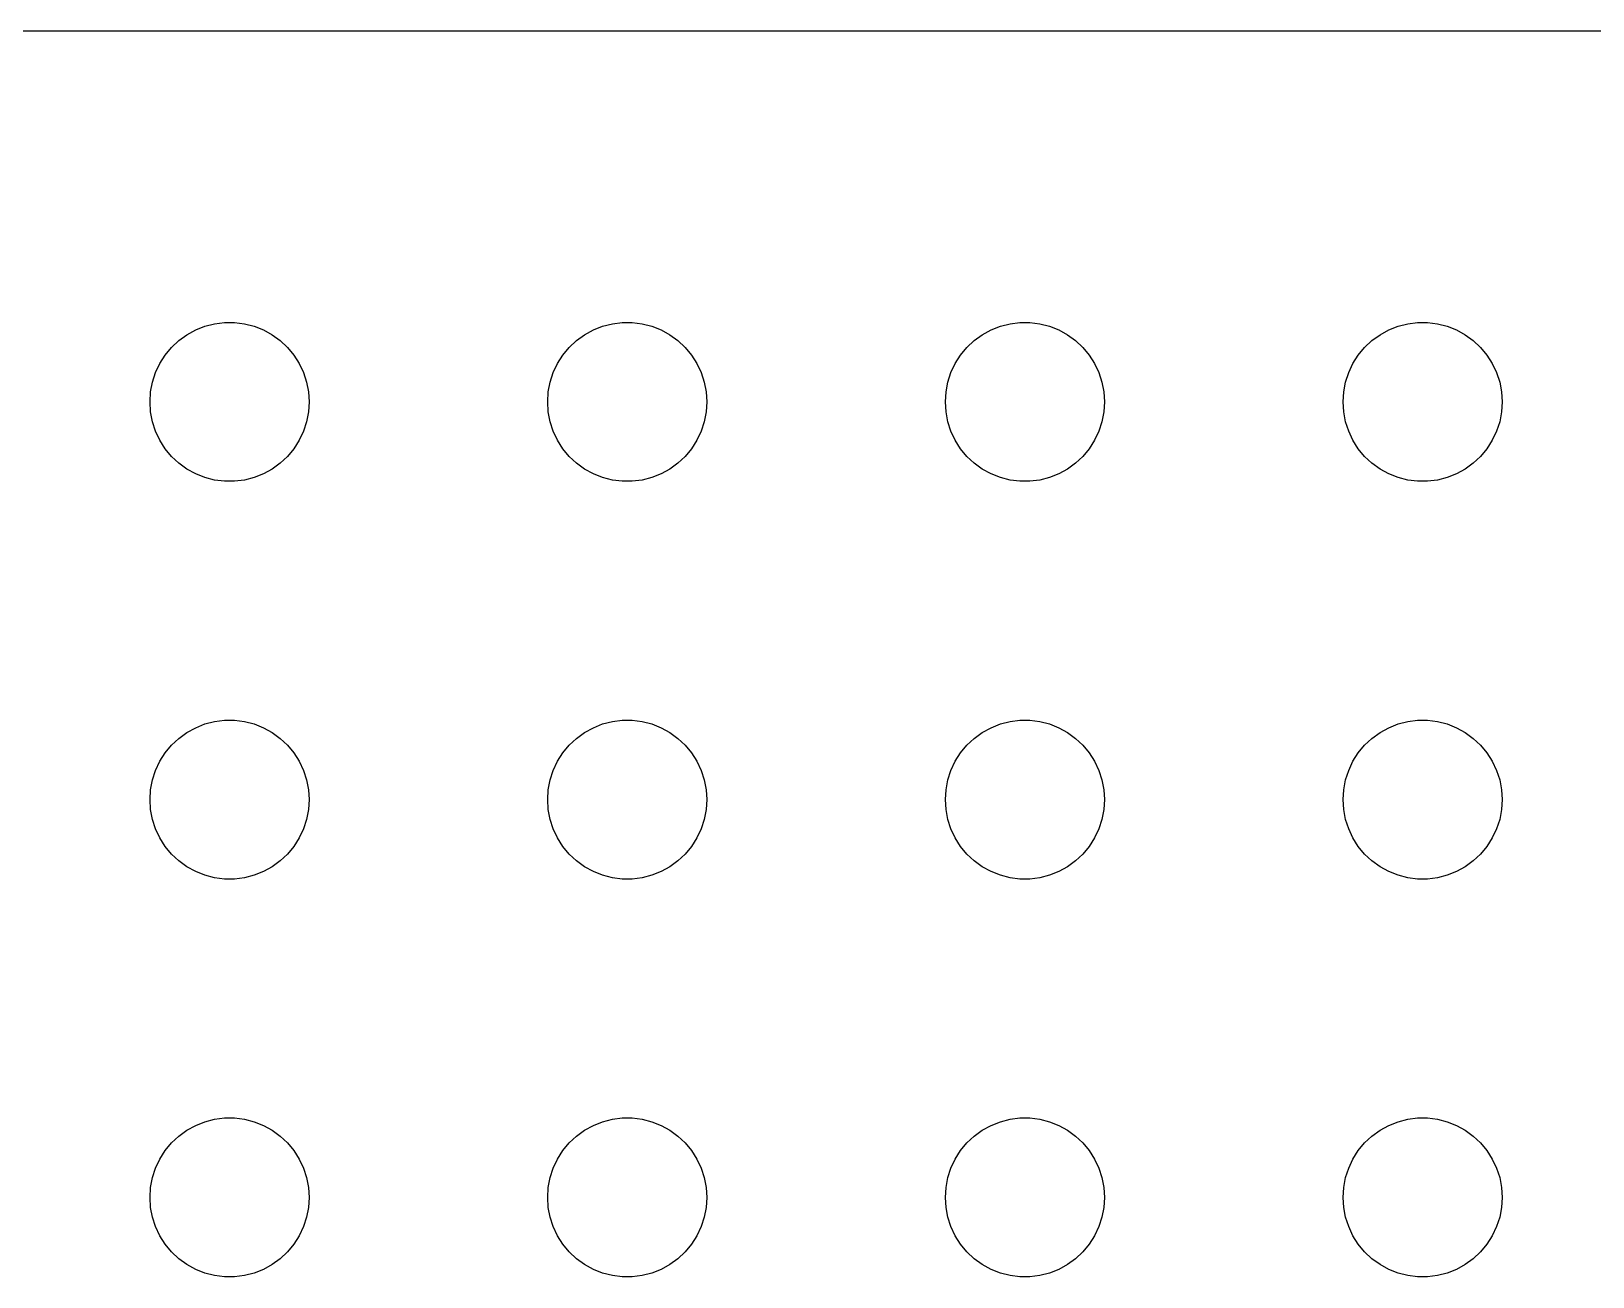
# Model space of a CAD drawing. Header units: metres. Extents: x -112 to 112, y -89 to 89.
# Drawn here: x -3.74 to 25.71, y 66 to 89.49 of the extents above; entities that cross this region are included whole.
import ezdxf

# ---------------------------------------------------------------- set-up
doc = ezdxf.new("R2010")
doc.units = ezdxf.units.M

msp = doc.modelspace()

# ---------------------------------------------------------------- linework, layer by layer
for p, q in [((107.314, 89.4901), (-107.314, 89.4901)), ((-0.46352, 83.9266), (-0.28107, 83.9734)), ((-0.28107, 83.9734), (-0.09418, 83.997)), ((-0.09418, 83.997), (0.09418, 83.997)), ((0.09418, 83.997), (0.28107, 83.9734)), ((0.28107, 83.9734), (0.46352, 83.9266)), ((7.03647, 83.9266), (7.21892, 83.9734)), ((7.21892, 83.9734), (7.40581, 83.997)), ((7.40581, 83.997), (7.59418, 83.997)), ((7.59418, 83.997), (7.78107, 83.9734)), ((7.78107, 83.9734), (7.96352, 83.9266)), ((14.5365, 83.9266), (14.7189, 83.9734)), ((14.7189, 83.9734), (14.9058, 83.997)), ((14.9058, 83.997), (15.0942, 83.997)), ((15.0942, 83.997), (15.2811, 83.9734)), ((15.2811, 83.9734), (15.4635, 83.9266)), ((22.0365, 83.9266), (22.2189, 83.9734)), ((22.2189, 83.9734), (22.4058, 83.997)), ((22.4058, 83.997), (22.5942, 83.997)), ((22.5942, 83.997), (22.7811, 83.9734)), ((22.7811, 83.9734), (22.9635, 83.9266)), ((-1.09344, 83.5268), (-0.95613, 83.6558)), ((-0.95613, 83.6558), (-0.80373, 83.7665)), ((-0.80373, 83.7665), (-0.63866, 83.8572)), ((-0.63866, 83.8572), (-0.46352, 83.9266)), ((0.46352, 83.9266), (0.63866, 83.8572)), ((0.63866, 83.8572), (0.80373, 83.7665)), ((0.80373, 83.7665), (0.95613, 83.6558)), ((0.95613, 83.6558), (1.09344, 83.5268)), ((6.40654, 83.5268), (6.54385, 83.6558)), ((6.54385, 83.6558), (6.69626, 83.7665)), ((6.69626, 83.7665), (6.86133, 83.8572)), ((6.86133, 83.8572), (7.03647, 83.9266)), ((7.96352, 83.9266), (8.13866, 83.8572)), ((8.13866, 83.8572), (8.30373, 83.7665)), ((8.30373, 83.7665), (8.45613, 83.6558)), ((8.45613, 83.6558), (8.59344, 83.5268)), ((13.9065, 83.5268), (14.0439, 83.6558)), ((14.0439, 83.6558), (14.1963, 83.7665)), ((14.1963, 83.7665), (14.3613, 83.8572)), ((14.3613, 83.8572), (14.5365, 83.9266)), ((15.4635, 83.9266), (15.6387, 83.8572)), ((15.6387, 83.8572), (15.8037, 83.7665)), ((15.8037, 83.7665), (15.9561, 83.6558)), ((15.9561, 83.6558), (16.0934, 83.5268)), ((21.4065, 83.5268), (21.5439, 83.6558)), ((21.5439, 83.6558), (21.6963, 83.7665)), ((21.6963, 83.7665), (21.8613, 83.8572)), ((21.8613, 83.8572), (22.0365, 83.9266)), ((22.9635, 83.9266), (23.1387, 83.8572)), ((23.1387, 83.8572), (23.3037, 83.7665)), ((23.3037, 83.7665), (23.4561, 83.6558)), ((23.4561, 83.6558), (23.5934, 83.5268)), ((-1.31445, 83.2226), (-1.21352, 83.3817)), ((-1.21352, 83.3817), (-1.09344, 83.5268)), ((1.09344, 83.5268), (1.21352, 83.3817)), ((1.21352, 83.3817), (1.31445, 83.2226)), ((6.18553, 83.2226), (6.28647, 83.3817)), ((6.28647, 83.3817), (6.40654, 83.5268)), ((8.59344, 83.5268), (8.71352, 83.3817)), ((8.71352, 83.3817), (8.81445, 83.2226)), ((13.6855, 83.2226), (13.7865, 83.3817)), ((13.7865, 83.3817), (13.9065, 83.5268)), ((16.0934, 83.5268), (16.2135, 83.3817)), ((16.2135, 83.3817), (16.3145, 83.2226)), ((21.1855, 83.2226), (21.2865, 83.3817)), ((21.2865, 83.3817), (21.4065, 83.5268)), ((23.5934, 83.5268), (23.7135, 83.3817)), ((23.7135, 83.3817), (23.8145, 83.2226)), ((-1.45287, 82.873), (-1.39465, 83.0522)), ((-1.39465, 83.0522), (-1.31445, 83.2226)), ((1.31445, 83.2226), (1.39465, 83.0522)), ((1.39465, 83.0522), (1.45287, 82.873)), ((6.04712, 82.873), (6.10533, 83.0522)), ((6.10533, 83.0522), (6.18553, 83.2226)), ((8.81445, 83.2226), (8.89465, 83.0522)), ((8.89465, 83.0522), (8.95287, 82.873)), ((13.5471, 82.873), (13.6053, 83.0522)), ((13.6053, 83.0522), (13.6855, 83.2226)), ((16.3145, 83.2226), (16.3947, 83.0522)), ((16.3947, 83.0522), (16.4529, 82.873)), ((21.0471, 82.873), (21.1053, 83.0522)), ((21.1053, 83.0522), (21.1855, 83.2226)), ((23.8145, 83.2226), (23.8947, 83.0522)), ((23.8947, 83.0522), (23.9529, 82.873)), ((-1.48816, 82.688), (-1.45287, 82.873)), ((1.45287, 82.873), (1.48816, 82.688)), ((6.01183, 82.688), (6.04712, 82.873)), ((8.95287, 82.873), (8.98816, 82.688)), ((13.5118, 82.688), (13.5471, 82.873)), ((16.4529, 82.873), (16.4882, 82.688)), ((21.0118, 82.688), (21.0471, 82.873)), ((23.9529, 82.873), (23.9882, 82.688)), ((-1.5, 82.5), (-1.48816, 82.688)), ((-1.48816, 82.312), (-1.5, 82.5)), ((1.48816, 82.688), (1.5, 82.5)), ((1.5, 82.5), (1.48816, 82.312)), ((6, 82.5), (6.01183, 82.688)), ((6.01183, 82.312), (6, 82.5)), ((8.98816, 82.688), (9, 82.5)), ((9, 82.5), (8.98816, 82.312)), ((13.5, 82.5), (13.5118, 82.688)), ((13.5118, 82.312), (13.5, 82.5)), ((16.4882, 82.688), (16.5, 82.5)), ((16.5, 82.5), (16.4882, 82.312)), ((21, 82.5), (21.0118, 82.688)), ((21.0118, 82.312), (21, 82.5)), ((23.9882, 82.688), (24, 82.5)), ((24, 82.5), (23.9882, 82.312)), ((-1.45287, 82.127), (-1.48816, 82.312)), ((1.48816, 82.312), (1.45287, 82.127)), ((6.04712, 82.127), (6.01183, 82.312)), ((8.98816, 82.312), (8.95287, 82.127)), ((13.5471, 82.127), (13.5118, 82.312)), ((16.4882, 82.312), (16.4529, 82.127)), ((21.0471, 82.127), (21.0118, 82.312)), ((23.9882, 82.312), (23.9529, 82.127)), ((-1.39465, 81.9478), (-1.45287, 82.127)), ((-1.31445, 81.7774), (-1.39465, 81.9478)), ((1.39465, 81.9478), (1.31445, 81.7774)), ((1.45287, 82.127), (1.39465, 81.9478)), ((6.10533, 81.9478), (6.04712, 82.127)), ((6.18553, 81.7774), (6.10533, 81.9478)), ((8.89465, 81.9478), (8.81445, 81.7774)), ((8.95287, 82.127), (8.89465, 81.9478)), ((13.6053, 81.9478), (13.5471, 82.127)), ((13.6855, 81.7774), (13.6053, 81.9478)), ((16.3947, 81.9478), (16.3145, 81.7774)), ((16.4529, 82.127), (16.3947, 81.9478)), ((21.1053, 81.9478), (21.0471, 82.127)), ((21.1855, 81.7774), (21.1053, 81.9478)), ((23.8947, 81.9478), (23.8145, 81.7774)), ((23.9529, 82.127), (23.8947, 81.9478)), ((-1.21352, 81.6183), (-1.31445, 81.7774)), ((-1.09344, 81.4732), (-1.21352, 81.6183)), ((1.21352, 81.6183), (1.09344, 81.4732)), ((1.31445, 81.7774), (1.21352, 81.6183)), ((6.28647, 81.6183), (6.18553, 81.7774)), ((6.40654, 81.4732), (6.28647, 81.6183)), ((8.71352, 81.6183), (8.59344, 81.4732)), ((8.81445, 81.7774), (8.71352, 81.6183)), ((13.7865, 81.6183), (13.6855, 81.7774)), ((13.9065, 81.4732), (13.7865, 81.6183)), ((16.2135, 81.6183), (16.0934, 81.4732)), ((16.3145, 81.7774), (16.2135, 81.6183)), ((21.2865, 81.6183), (21.1855, 81.7774)), ((21.4065, 81.4732), (21.2865, 81.6183)), ((23.7135, 81.6183), (23.5934, 81.4732)), ((23.8145, 81.7774), (23.7135, 81.6183)), ((-0.95613, 81.3442), (-1.09344, 81.4732)), ((-0.80373, 81.2335), (-0.95613, 81.3442)), ((0.95613, 81.3442), (0.80373, 81.2335)), ((1.09344, 81.4732), (0.95613, 81.3442)), ((6.54385, 81.3442), (6.40654, 81.4732)), ((6.69626, 81.2335), (6.54385, 81.3442)), ((8.45613, 81.3442), (8.30373, 81.2335)), ((8.59344, 81.4732), (8.45613, 81.3442)), ((14.0439, 81.3442), (13.9065, 81.4732)), ((14.1963, 81.2335), (14.0439, 81.3442)), ((15.9561, 81.3442), (15.8037, 81.2335)), ((16.0934, 81.4732), (15.9561, 81.3442)), ((21.5439, 81.3442), (21.4065, 81.4732)), ((21.6963, 81.2335), (21.5439, 81.3442)), ((23.4561, 81.3442), (23.3037, 81.2335)), ((23.5934, 81.4732), (23.4561, 81.3442)), ((-0.63866, 81.1428), (-0.80373, 81.2335)), ((-0.46352, 81.0734), (-0.63866, 81.1428)), ((-0.28107, 81.0266), (-0.46352, 81.0734)), ((-0.09418, 81.003), (-0.28107, 81.0266)), ((0.09418, 81.003), (-0.09418, 81.003)), ((0.28107, 81.0266), (0.09418, 81.003)), ((0.46352, 81.0734), (0.28107, 81.0266)), ((0.63866, 81.1428), (0.46352, 81.0734)), ((0.80373, 81.2335), (0.63866, 81.1428)), ((6.86133, 81.1428), (6.69626, 81.2335)), ((7.03647, 81.0734), (6.86133, 81.1428)), ((7.21892, 81.0266), (7.03647, 81.0734)), ((7.40581, 81.003), (7.21892, 81.0266)), ((7.59418, 81.003), (7.40581, 81.003)), ((7.78107, 81.0266), (7.59418, 81.003)), ((7.96352, 81.0734), (7.78107, 81.0266)), ((8.13866, 81.1428), (7.96352, 81.0734)), ((8.30373, 81.2335), (8.13866, 81.1428)), ((14.3613, 81.1428), (14.1963, 81.2335)), ((14.5365, 81.0734), (14.3613, 81.1428)), ((14.7189, 81.0266), (14.5365, 81.0734)), ((14.9058, 81.003), (14.7189, 81.0266)), ((15.0942, 81.003), (14.9058, 81.003)), ((15.2811, 81.0266), (15.0942, 81.003)), ((15.4635, 81.0734), (15.2811, 81.0266)), ((15.6387, 81.1428), (15.4635, 81.0734)), ((15.8037, 81.2335), (15.6387, 81.1428)), ((21.8613, 81.1428), (21.6963, 81.2335)), ((22.0365, 81.0734), (21.8613, 81.1428)), ((22.2189, 81.0266), (22.0365, 81.0734)), ((22.4058, 81.003), (22.2189, 81.0266)), ((22.5942, 81.003), (22.4058, 81.003)), ((22.7811, 81.0266), (22.5942, 81.003)), ((22.9635, 81.0734), (22.7811, 81.0266)), ((23.1387, 81.1428), (22.9635, 81.0734)), ((23.3037, 81.2335), (23.1387, 81.1428)), ((-0.80373, 76.2665), (-0.63866, 76.3572)), ((-0.63866, 76.3572), (-0.46352, 76.4266)), ((-0.46352, 76.4266), (-0.28107, 76.4734)), ((-0.28107, 76.4734), (-0.09418, 76.497)), ((-0.09418, 76.497), (0.09418, 76.497)), ((0.09418, 76.497), (0.28107, 76.4734)), ((0.28107, 76.4734), (0.46352, 76.4266)), ((0.46352, 76.4266), (0.63866, 76.3572)), ((0.63866, 76.3572), (0.80373, 76.2665)), ((6.69626, 76.2665), (6.86133, 76.3572)), ((6.86133, 76.3572), (7.03647, 76.4266)), ((7.03647, 76.4266), (7.21892, 76.4734)), ((7.21892, 76.4734), (7.40581, 76.497)), ((7.40581, 76.497), (7.59418, 76.497)), ((7.59418, 76.497), (7.78107, 76.4734)), ((7.78107, 76.4734), (7.96352, 76.4266)), ((7.96352, 76.4266), (8.13866, 76.3572)), ((8.13866, 76.3572), (8.30373, 76.2665)), ((14.1963, 76.2665), (14.3613, 76.3572)), ((14.3613, 76.3572), (14.5365, 76.4266)), ((14.5365, 76.4266), (14.7189, 76.4734)), ((14.7189, 76.4734), (14.9058, 76.497)), ((14.9058, 76.497), (15.0942, 76.497)), ((15.0942, 76.497), (15.2811, 76.4734)), ((15.2811, 76.4734), (15.4635, 76.4266)), ((15.4635, 76.4266), (15.6387, 76.3572)), ((15.6387, 76.3572), (15.8037, 76.2665)), ((21.6963, 76.2665), (21.8613, 76.3572)), ((21.8613, 76.3572), (22.0365, 76.4266)), ((22.0365, 76.4266), (22.2189, 76.4734)), ((22.2189, 76.4734), (22.4058, 76.497)), ((22.4058, 76.497), (22.5942, 76.497)), ((22.5942, 76.497), (22.7811, 76.4734)), ((22.7811, 76.4734), (22.9635, 76.4266)), ((22.9635, 76.4266), (23.1387, 76.3572)), ((23.1387, 76.3572), (23.3037, 76.2665)), ((-1.21352, 75.8817), (-1.09344, 76.0268)), ((-1.09344, 76.0268), (-0.95613, 76.1558)), ((-0.95613, 76.1558), (-0.80373, 76.2665)), ((0.80373, 76.2665), (0.95613, 76.1558)), ((0.95613, 76.1558), (1.09344, 76.0268)), ((1.09344, 76.0268), (1.21352, 75.8817)), ((6.28647, 75.8817), (6.40654, 76.0268)), ((6.40654, 76.0268), (6.54385, 76.1558)), ((6.54385, 76.1558), (6.69626, 76.2665)), ((8.30373, 76.2665), (8.45613, 76.1558)), ((8.45613, 76.1558), (8.59344, 76.0268)), ((8.59344, 76.0268), (8.71352, 75.8817)), ((13.7865, 75.8817), (13.9065, 76.0268)), ((13.9065, 76.0268), (14.0439, 76.1558)), ((14.0439, 76.1558), (14.1963, 76.2665)), ((15.8037, 76.2665), (15.9561, 76.1558)), ((15.9561, 76.1558), (16.0934, 76.0268)), ((16.0934, 76.0268), (16.2135, 75.8817)), ((21.2865, 75.8817), (21.4065, 76.0268)), ((21.4065, 76.0268), (21.5439, 76.1558)), ((21.5439, 76.1558), (21.6963, 76.2665)), ((23.3037, 76.2665), (23.4561, 76.1558)), ((23.4561, 76.1558), (23.5934, 76.0268)), ((23.5934, 76.0268), (23.7135, 75.8817)), ((-1.39465, 75.5522), (-1.31445, 75.7226)), ((-1.31445, 75.7226), (-1.21352, 75.8817)), ((1.21352, 75.8817), (1.31445, 75.7226)), ((1.31445, 75.7226), (1.39465, 75.5522)), ((6.10533, 75.5522), (6.18553, 75.7226)), ((6.18553, 75.7226), (6.28647, 75.8817)), ((8.71352, 75.8817), (8.81445, 75.7226)), ((8.81445, 75.7226), (8.89465, 75.5522)), ((13.6053, 75.5522), (13.6855, 75.7226)), ((13.6855, 75.7226), (13.7865, 75.8817)), ((16.2135, 75.8817), (16.3145, 75.7226)), ((16.3145, 75.7226), (16.3947, 75.5522)), ((21.1053, 75.5522), (21.1855, 75.7226)), ((21.1855, 75.7226), (21.2865, 75.8817)), ((23.7135, 75.8817), (23.8145, 75.7226)), ((23.8145, 75.7226), (23.8947, 75.5522)), ((-1.45287, 75.373), (-1.39465, 75.5522)), ((1.39465, 75.5522), (1.45287, 75.373)), ((6.04712, 75.373), (6.10533, 75.5522)), ((8.89465, 75.5522), (8.95287, 75.373)), ((13.5471, 75.373), (13.6053, 75.5522)), ((16.3947, 75.5522), (16.4529, 75.373)), ((21.0471, 75.373), (21.1053, 75.5522)), ((23.8947, 75.5522), (23.9529, 75.373)), ((-1.5, 75), (-1.48816, 75.188)), ((-1.48816, 75.188), (-1.45287, 75.373)), ((1.45287, 75.373), (1.48816, 75.188)), ((1.48816, 75.188), (1.5, 75)), ((6, 75), (6.01183, 75.188)), ((6.01183, 75.188), (6.04712, 75.373)), ((8.95287, 75.373), (8.98816, 75.188)), ((8.98816, 75.188), (9, 75)), ((13.5, 75), (13.5118, 75.188)), ((13.5118, 75.188), (13.5471, 75.373)), ((16.4529, 75.373), (16.4882, 75.188)), ((16.4882, 75.188), (16.5, 75)), ((21, 75), (21.0118, 75.188)), ((21.0118, 75.188), (21.0471, 75.373)), ((23.9529, 75.373), (23.9882, 75.188)), ((23.9882, 75.188), (24, 75)), ((-1.48816, 74.812), (-1.5, 75)), ((-1.45287, 74.627), (-1.48816, 74.812)), ((1.48816, 74.812), (1.45287, 74.627)), ((1.5, 75), (1.48816, 74.812)), ((6.01183, 74.812), (6, 75)), ((6.04712, 74.627), (6.01183, 74.812)), ((8.98816, 74.812), (8.95287, 74.627)), ((9, 75), (8.98816, 74.812)), ((13.5118, 74.812), (13.5, 75)), ((13.5471, 74.627), (13.5118, 74.812)), ((16.4882, 74.812), (16.4529, 74.627)), ((16.5, 75), (16.4882, 74.812)), ((21.0118, 74.812), (21, 75)), ((21.0471, 74.627), (21.0118, 74.812)), ((23.9882, 74.812), (23.9529, 74.627)), ((24, 75), (23.9882, 74.812)), ((-1.39465, 74.4478), (-1.45287, 74.627)), ((1.45287, 74.627), (1.39465, 74.4478)), ((6.10533, 74.4478), (6.04712, 74.627)), ((8.95287, 74.627), (8.89465, 74.4478)), ((13.6053, 74.4478), (13.5471, 74.627)), ((16.4529, 74.627), (16.3947, 74.4478)), ((21.1053, 74.4478), (21.0471, 74.627)), ((23.9529, 74.627), (23.8947, 74.4478)), ((-1.31445, 74.2774), (-1.39465, 74.4478)), ((-1.21352, 74.1183), (-1.31445, 74.2774)), ((1.31445, 74.2774), (1.21352, 74.1183)), ((1.39465, 74.4478), (1.31445, 74.2774)), ((6.18553, 74.2774), (6.10533, 74.4478)), ((6.28647, 74.1183), (6.18553, 74.2774)), ((8.81445, 74.2774), (8.71352, 74.1183)), ((8.89465, 74.4478), (8.81445, 74.2774)), ((13.6855, 74.2774), (13.6053, 74.4478)), ((13.7865, 74.1183), (13.6855, 74.2774)), ((16.3145, 74.2774), (16.2135, 74.1183)), ((16.3947, 74.4478), (16.3145, 74.2774)), ((21.1855, 74.2774), (21.1053, 74.4478)), ((21.2865, 74.1183), (21.1855, 74.2774)), ((23.8145, 74.2774), (23.7135, 74.1183)), ((23.8947, 74.4478), (23.8145, 74.2774)), ((-1.09344, 73.9732), (-1.21352, 74.1183)), ((-0.95613, 73.8442), (-1.09344, 73.9732)), ((1.09344, 73.9732), (0.95613, 73.8442)), ((1.21352, 74.1183), (1.09344, 73.9732)), ((6.40654, 73.9732), (6.28647, 74.1183)), ((6.54385, 73.8442), (6.40654, 73.9732)), ((8.59344, 73.9732), (8.45613, 73.8442)), ((8.71352, 74.1183), (8.59344, 73.9732)), ((13.9065, 73.9732), (13.7865, 74.1183)), ((14.0439, 73.8442), (13.9065, 73.9732)), ((16.0934, 73.9732), (15.9561, 73.8442)), ((16.2135, 74.1183), (16.0934, 73.9732)), ((21.4065, 73.9732), (21.2865, 74.1183)), ((21.5439, 73.8442), (21.4065, 73.9732)), ((23.5934, 73.9732), (23.4561, 73.8442)), ((23.7135, 74.1183), (23.5934, 73.9732)), ((-0.80373, 73.7335), (-0.95613, 73.8442)), ((-0.63866, 73.6428), (-0.80373, 73.7335)), ((-0.46352, 73.5734), (-0.63866, 73.6428)), ((0.63866, 73.6428), (0.46352, 73.5734)), ((0.80373, 73.7335), (0.63866, 73.6428)), ((0.95613, 73.8442), (0.80373, 73.7335)), ((6.69626, 73.7335), (6.54385, 73.8442)), ((6.86133, 73.6428), (6.69626, 73.7335)), ((7.03647, 73.5734), (6.86133, 73.6428)), ((8.13866, 73.6428), (7.96352, 73.5734)), ((8.30373, 73.7335), (8.13866, 73.6428)), ((8.45613, 73.8442), (8.30373, 73.7335)), ((14.1963, 73.7335), (14.0439, 73.8442)), ((14.3613, 73.6428), (14.1963, 73.7335)), ((14.5365, 73.5734), (14.3613, 73.6428)), ((15.6387, 73.6428), (15.4635, 73.5734)), ((15.8037, 73.7335), (15.6387, 73.6428)), ((15.9561, 73.8442), (15.8037, 73.7335)), ((21.6963, 73.7335), (21.5439, 73.8442)), ((21.8613, 73.6428), (21.6963, 73.7335)), ((22.0365, 73.5734), (21.8613, 73.6428)), ((23.1387, 73.6428), (22.9635, 73.5734)), ((23.3037, 73.7335), (23.1387, 73.6428)), ((23.4561, 73.8442), (23.3037, 73.7335)), ((-0.28107, 73.5266), (-0.46352, 73.5734)), ((-0.09418, 73.503), (-0.28107, 73.5266)), ((0.09418, 73.503), (-0.09418, 73.503)), ((0.28107, 73.5266), (0.09418, 73.503)), ((0.46352, 73.5734), (0.28107, 73.5266)), ((7.21892, 73.5266), (7.03647, 73.5734)), ((7.40581, 73.503), (7.21892, 73.5266)), ((7.59418, 73.503), (7.40581, 73.503)), ((7.78107, 73.5266), (7.59418, 73.503)), ((7.96352, 73.5734), (7.78107, 73.5266)), ((14.7189, 73.5266), (14.5365, 73.5734)), ((14.9058, 73.503), (14.7189, 73.5266)), ((15.0942, 73.503), (14.9058, 73.503)), ((15.2811, 73.5266), (15.0942, 73.503)), ((15.4635, 73.5734), (15.2811, 73.5266)), ((22.2189, 73.5266), (22.0365, 73.5734)), ((22.4058, 73.503), (22.2189, 73.5266)), ((22.5942, 73.503), (22.4058, 73.503)), ((22.7811, 73.5266), (22.5942, 73.503)), ((22.9635, 73.5734), (22.7811, 73.5266)), ((-0.63866, 68.8572), (-0.46352, 68.9266)), ((-0.46352, 68.9266), (-0.28107, 68.9734)), ((-0.28107, 68.9734), (-0.09418, 68.997)), ((-0.09418, 68.997), (0.09418, 68.997)), ((0.09418, 68.997), (0.28107, 68.9734)), ((0.28107, 68.9734), (0.46352, 68.9266)), ((0.46352, 68.9266), (0.63866, 68.8572)), ((6.86133, 68.8572), (7.03647, 68.9266)), ((7.03647, 68.9266), (7.21892, 68.9734)), ((7.21892, 68.9734), (7.40581, 68.997)), ((7.40581, 68.997), (7.59418, 68.997)), ((7.59418, 68.997), (7.78107, 68.9734)), ((7.78107, 68.9734), (7.96352, 68.9266)), ((7.96352, 68.9266), (8.13866, 68.8572)), ((14.3613, 68.8572), (14.5365, 68.9266)), ((14.5365, 68.9266), (14.7189, 68.9734)), ((14.7189, 68.9734), (14.9058, 68.997)), ((14.9058, 68.997), (15.0942, 68.997)), ((15.0942, 68.997), (15.2811, 68.9734)), ((15.2811, 68.9734), (15.4635, 68.9266)), ((15.4635, 68.9266), (15.6387, 68.8572)), ((21.8613, 68.8572), (22.0365, 68.9266)), ((22.0365, 68.9266), (22.2189, 68.9734)), ((22.2189, 68.9734), (22.4058, 68.997)), ((22.4058, 68.997), (22.5942, 68.997)), ((22.5942, 68.997), (22.7811, 68.9734)), ((22.7811, 68.9734), (22.9635, 68.9266)), ((22.9635, 68.9266), (23.1387, 68.8572)), ((-1.09344, 68.5268), (-0.95613, 68.6558)), ((-0.95613, 68.6558), (-0.80373, 68.7665)), ((-0.80373, 68.7665), (-0.63866, 68.8572)), ((0.63866, 68.8572), (0.80373, 68.7665)), ((0.80373, 68.7665), (0.95613, 68.6558)), ((0.95613, 68.6558), (1.09344, 68.5268)), ((6.40654, 68.5268), (6.54385, 68.6558)), ((6.54385, 68.6558), (6.69626, 68.7665)), ((6.69626, 68.7665), (6.86133, 68.8572)), ((8.13866, 68.8572), (8.30373, 68.7665)), ((8.30373, 68.7665), (8.45613, 68.6558)), ((8.45613, 68.6558), (8.59344, 68.5268)), ((13.9065, 68.5268), (14.0439, 68.6558)), ((14.0439, 68.6558), (14.1963, 68.7665)), ((14.1963, 68.7665), (14.3613, 68.8572)), ((15.6387, 68.8572), (15.8037, 68.7665)), ((15.8037, 68.7665), (15.9561, 68.6558)), ((15.9561, 68.6558), (16.0934, 68.5268)), ((21.4065, 68.5268), (21.5439, 68.6558)), ((21.5439, 68.6558), (21.6963, 68.7665)), ((21.6963, 68.7665), (21.8613, 68.8572)), ((23.1387, 68.8572), (23.3037, 68.7665)), ((23.3037, 68.7665), (23.4561, 68.6558)), ((23.4561, 68.6558), (23.5934, 68.5268)), ((-1.31445, 68.2226), (-1.21352, 68.3817)), ((-1.21352, 68.3817), (-1.09344, 68.5268)), ((1.09344, 68.5268), (1.21352, 68.3817)), ((1.21352, 68.3817), (1.31445, 68.2226)), ((6.18553, 68.2226), (6.28647, 68.3817)), ((6.28647, 68.3817), (6.40654, 68.5268)), ((8.59344, 68.5268), (8.71352, 68.3817)), ((8.71352, 68.3817), (8.81445, 68.2226)), ((13.6855, 68.2226), (13.7865, 68.3817)), ((13.7865, 68.3817), (13.9065, 68.5268)), ((16.0934, 68.5268), (16.2135, 68.3817)), ((16.2135, 68.3817), (16.3145, 68.2226)), ((21.1855, 68.2226), (21.2865, 68.3817)), ((21.2865, 68.3817), (21.4065, 68.5268)), ((23.5934, 68.5268), (23.7135, 68.3817)), ((23.7135, 68.3817), (23.8145, 68.2226)), ((-1.45287, 67.873), (-1.39465, 68.0522)), ((-1.39465, 68.0522), (-1.31445, 68.2226)), ((1.31445, 68.2226), (1.39465, 68.0522)), ((1.39465, 68.0522), (1.45287, 67.873)), ((6.04712, 67.873), (6.10533, 68.0522)), ((6.10533, 68.0522), (6.18553, 68.2226)), ((8.81445, 68.2226), (8.89465, 68.0522)), ((8.89465, 68.0522), (8.95287, 67.873)), ((13.5471, 67.873), (13.6053, 68.0522)), ((13.6053, 68.0522), (13.6855, 68.2226)), ((16.3145, 68.2226), (16.3947, 68.0522)), ((16.3947, 68.0522), (16.4529, 67.873)), ((21.0471, 67.873), (21.1053, 68.0522)), ((21.1053, 68.0522), (21.1855, 68.2226)), ((23.8145, 68.2226), (23.8947, 68.0522)), ((23.8947, 68.0522), (23.9529, 67.873)), ((-1.48816, 67.688), (-1.45287, 67.873)), ((1.45287, 67.873), (1.48816, 67.688)), ((6.01183, 67.688), (6.04712, 67.873)), ((8.95287, 67.873), (8.98816, 67.688)), ((13.5118, 67.688), (13.5471, 67.873)), ((16.4529, 67.873), (16.4882, 67.688)), ((21.0118, 67.688), (21.0471, 67.873)), ((23.9529, 67.873), (23.9882, 67.688)), ((-1.5, 67.5), (-1.48816, 67.688)), ((-1.48816, 67.312), (-1.5, 67.5)), ((1.48816, 67.688), (1.5, 67.5)), ((1.5, 67.5), (1.48816, 67.312)), ((6, 67.5), (6.01183, 67.688)), ((6.01183, 67.312), (6, 67.5)), ((8.98816, 67.688), (9, 67.5)), ((9, 67.5), (8.98816, 67.312)), ((13.5, 67.5), (13.5118, 67.688)), ((13.5118, 67.312), (13.5, 67.5)), ((16.4882, 67.688), (16.5, 67.5)), ((16.5, 67.5), (16.4882, 67.312)), ((21, 67.5), (21.0118, 67.688)), ((21.0118, 67.312), (21, 67.5)), ((23.9882, 67.688), (24, 67.5)), ((24, 67.5), (23.9882, 67.312)), ((-1.45287, 67.127), (-1.48816, 67.312)), ((1.48816, 67.312), (1.45287, 67.127)), ((6.04712, 67.127), (6.01183, 67.312)), ((8.98816, 67.312), (8.95287, 67.127)), ((13.5471, 67.127), (13.5118, 67.312)), ((16.4882, 67.312), (16.4529, 67.127)), ((21.0471, 67.127), (21.0118, 67.312)), ((23.9882, 67.312), (23.9529, 67.127)), ((-1.39465, 66.9478), (-1.45287, 67.127)), ((-1.31445, 66.7774), (-1.39465, 66.9478)), ((1.39465, 66.9478), (1.31445, 66.7774)), ((1.45287, 67.127), (1.39465, 66.9478)), ((6.10533, 66.9478), (6.04712, 67.127)), ((6.18553, 66.7774), (6.10533, 66.9478)), ((8.89465, 66.9478), (8.81445, 66.7774)), ((8.95287, 67.127), (8.89465, 66.9478)), ((13.6053, 66.9478), (13.5471, 67.127)), ((13.6855, 66.7774), (13.6053, 66.9478)), ((16.3947, 66.9478), (16.3145, 66.7774)), ((16.4529, 67.127), (16.3947, 66.9478)), ((21.1053, 66.9478), (21.0471, 67.127)), ((21.1855, 66.7774), (21.1053, 66.9478)), ((23.8947, 66.9478), (23.8145, 66.7774)), ((23.9529, 67.127), (23.8947, 66.9478)), ((-1.21352, 66.6183), (-1.31445, 66.7774)), ((-1.09344, 66.4732), (-1.21352, 66.6183)), ((1.21352, 66.6183), (1.09344, 66.4732)), ((1.31445, 66.7774), (1.21352, 66.6183)), ((6.28647, 66.6183), (6.18553, 66.7774)), ((6.40654, 66.4732), (6.28647, 66.6183)), ((8.71352, 66.6183), (8.59344, 66.4732)), ((8.81445, 66.7774), (8.71352, 66.6183)), ((13.7865, 66.6183), (13.6855, 66.7774)), ((13.9065, 66.4732), (13.7865, 66.6183)), ((16.2135, 66.6183), (16.0934, 66.4732)), ((16.3145, 66.7774), (16.2135, 66.6183)), ((21.2865, 66.6183), (21.1855, 66.7774)), ((21.4065, 66.4732), (21.2865, 66.6183)), ((23.7135, 66.6183), (23.5934, 66.4732)), ((23.8145, 66.7774), (23.7135, 66.6183)), ((-0.95613, 66.3442), (-1.09344, 66.4732)), ((-0.80373, 66.2335), (-0.95613, 66.3442)), ((0.95613, 66.3442), (0.80373, 66.2335)), ((1.09344, 66.4732), (0.95613, 66.3442)), ((6.54385, 66.3442), (6.40654, 66.4732)), ((6.69626, 66.2335), (6.54385, 66.3442)), ((8.45613, 66.3442), (8.30373, 66.2335)), ((8.59344, 66.4732), (8.45613, 66.3442)), ((14.0439, 66.3442), (13.9065, 66.4732)), ((14.1963, 66.2335), (14.0439, 66.3442)), ((15.9561, 66.3442), (15.8037, 66.2335)), ((16.0934, 66.4732), (15.9561, 66.3442)), ((21.5439, 66.3442), (21.4065, 66.4732)), ((21.6963, 66.2335), (21.5439, 66.3442)), ((23.4561, 66.3442), (23.3037, 66.2335)), ((23.5934, 66.4732), (23.4561, 66.3442)), ((-0.63866, 66.1428), (-0.80373, 66.2335)), ((-0.46352, 66.0734), (-0.63866, 66.1428)), ((-0.28107, 66.0266), (-0.46352, 66.0734)), ((-0.09418, 66.003), (-0.28107, 66.0266)), ((0.09418, 66.003), (-0.09418, 66.003)), ((0.28107, 66.0266), (0.09418, 66.003)), ((0.46352, 66.0734), (0.28107, 66.0266)), ((0.63866, 66.1428), (0.46352, 66.0734)), ((0.80373, 66.2335), (0.63866, 66.1428)), ((6.86133, 66.1428), (6.69626, 66.2335)), ((7.03647, 66.0734), (6.86133, 66.1428)), ((7.21892, 66.0266), (7.03647, 66.0734)), ((7.40581, 66.003), (7.21892, 66.0266)), ((7.59418, 66.003), (7.40581, 66.003)), ((7.78107, 66.0266), (7.59418, 66.003)), ((7.96352, 66.0734), (7.78107, 66.0266)), ((8.13866, 66.1428), (7.96352, 66.0734)), ((8.30373, 66.2335), (8.13866, 66.1428)), ((14.3613, 66.1428), (14.1963, 66.2335)), ((14.5365, 66.0734), (14.3613, 66.1428)), ((14.7189, 66.0266), (14.5365, 66.0734)), ((14.9058, 66.003), (14.7189, 66.0266)), ((15.0942, 66.003), (14.9058, 66.003)), ((15.2811, 66.0266), (15.0942, 66.003)), ((15.4635, 66.0734), (15.2811, 66.0266)), ((15.6387, 66.1428), (15.4635, 66.0734)), ((15.8037, 66.2335), (15.6387, 66.1428)), ((21.8613, 66.1428), (21.6963, 66.2335)), ((22.0365, 66.0734), (21.8613, 66.1428)), ((22.2189, 66.0266), (22.0365, 66.0734)), ((22.4058, 66.003), (22.2189, 66.0266)), ((22.5942, 66.003), (22.4058, 66.003)), ((22.7811, 66.0266), (22.5942, 66.003)), ((22.9635, 66.0734), (22.7811, 66.0266)), ((23.1387, 66.1428), (22.9635, 66.0734)), ((23.3037, 66.2335), (23.1387, 66.1428))]:
    msp.add_line(p, q)

doc.saveas('drawing.dxf')
